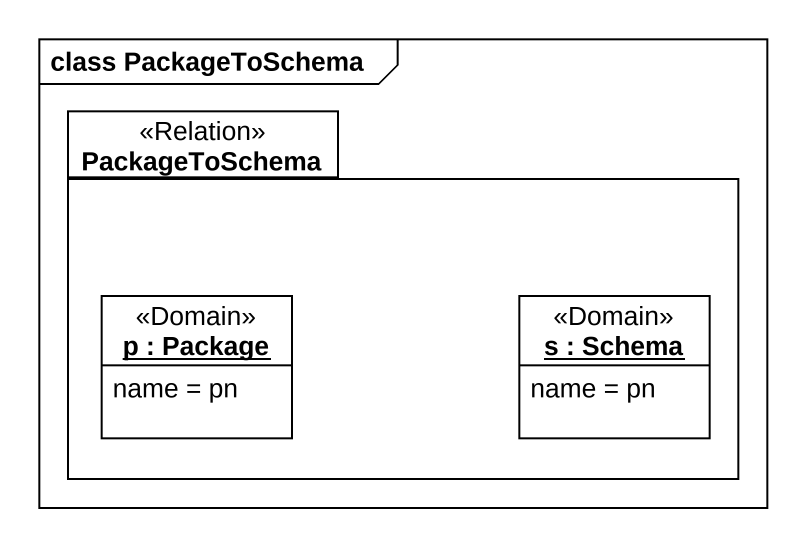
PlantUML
@startuml
mainframe class PackageToSchema
hide circle
hide empty members
package PackageToSchema <<Relation>> {
  object "p : Package" as p <<Domain>> {
    name = pn
  }
  object "s : Schema" as s <<Domain>> {
    name = pn
  }
}
@enduml
